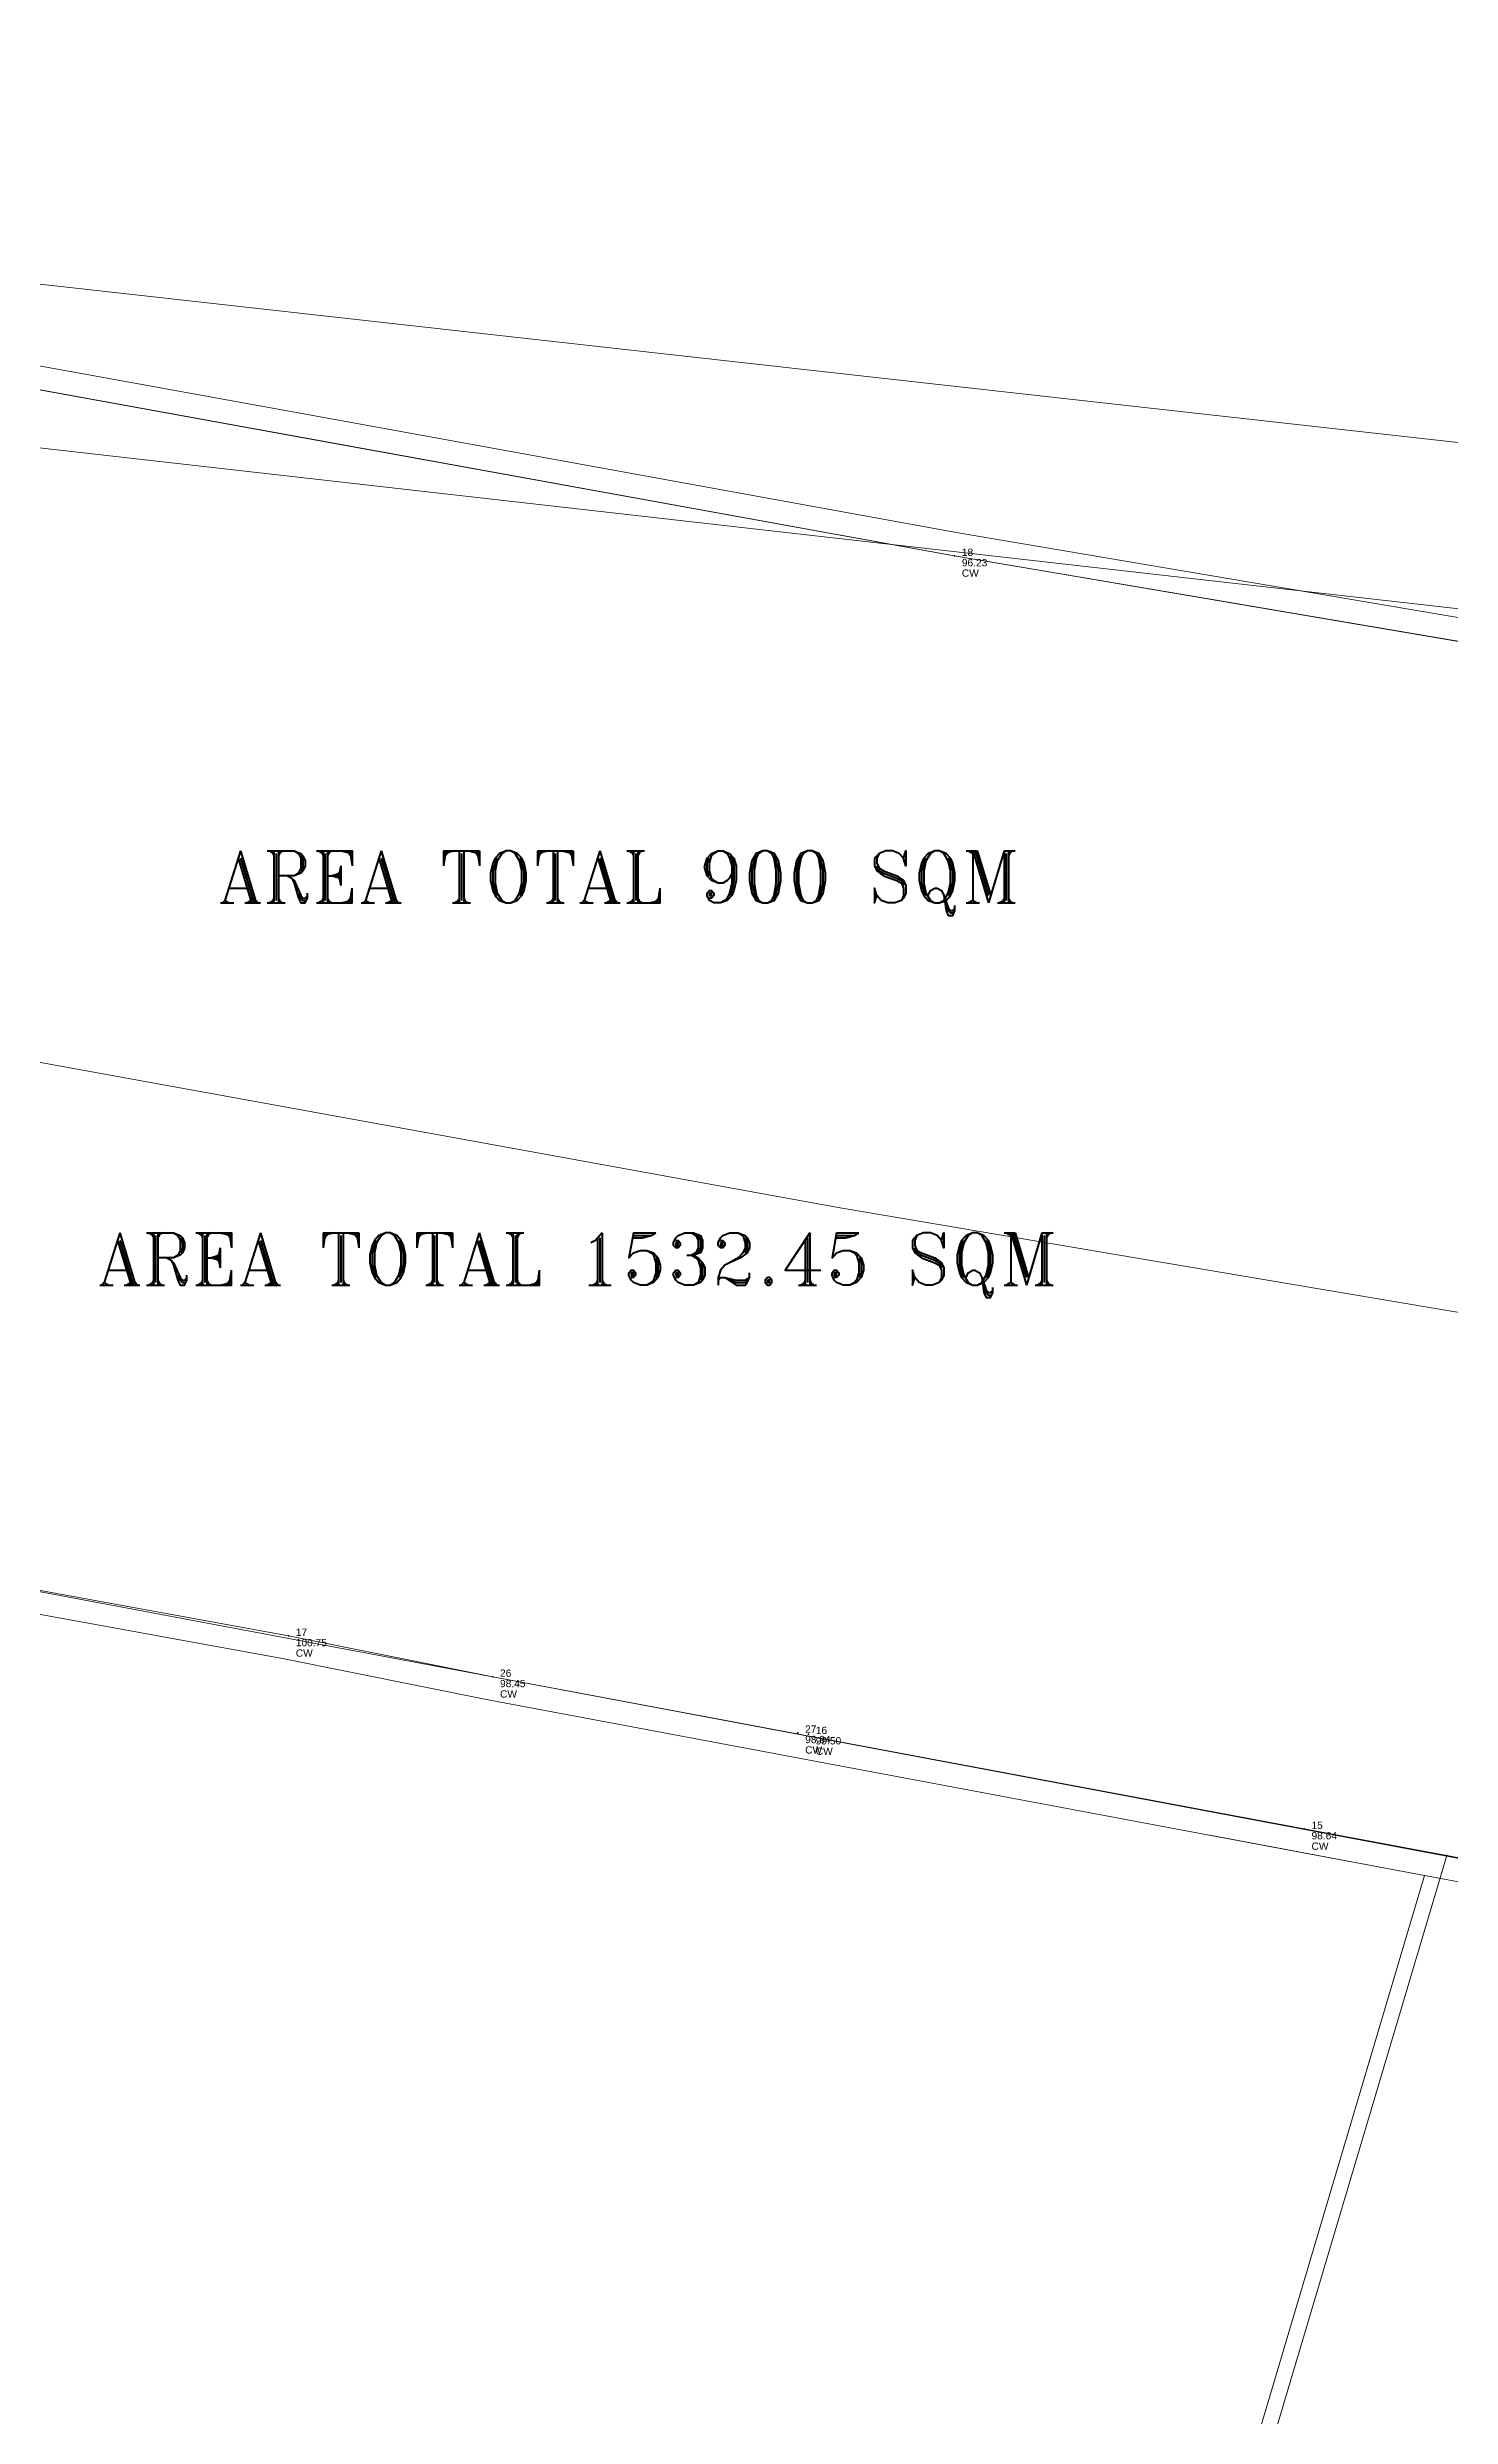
# Model space of a CAD drawing. Header units: millimetres. Extents: x 1332 to 1607, y 864 to 1149.
# Drawn here: x 1377.66 to 1404.59, y 1054.19 to 1099.66 of the extents above; entities that cross this region are included whole.
import ezdxf

# ---------------------------------------------------------------- set-up
doc = ezdxf.new("R2010")
doc.units = ezdxf.units.MM
doc.layers.add('Compound Wall', color=1, linetype='Continuous', lineweight=30)
doc.layers.add('Proposed D.P. Road', color=214, linetype='Continuous', lineweight=30)
for name, color, linetype in [('pntdesc', 1, 'Continuous'), ('pntelev', 2, 'Continuous'), ('pntno', 3, 'Continuous')]:
    doc.layers.add(name, color=color, linetype=linetype)
doc.styles.add('ROMANT', font='romant.shx', dxfattribs={"height": 1.9})
doc.styles.get("Standard").update_dxf_attribs({"font": 'arial.ttf'})

msp = doc.modelspace()

# ---------------------------------------------------------------- linework, layer by layer
at = {"linetype": 'Continuous', "lineweight": 0, "flags": 128}
for points, elevation in [([(1607.13478, 1069.47041), (1336.83923, 1099.65768)], 118.812), ([(1335.90039, 1096.68444), (1484.349, 1079.866), (1606.14219, 1066.11093)], 107.066)]:
    msp.add_lwpolyline(points, dxfattribs=dict(at, elevation=elevation))
at = {"color": 254}
for p in [(1395.071, 1089.898, 96.23), (1382.286, 1069.172, 100.749), (1386.206, 1068.387, 98.452), (1392.063, 1067.313, 98.942), (1392.267, 1067.288, 99.495), (1401.783, 1065.466, 98.645), (1404.518, 1064.954, 100.996)]:
    msp.add_point(p, dxfattribs=at)
at = {"layer": 'Compound Wall', "linetype": 'Continuous', "lineweight": 0, "flags": 128}
for points, elevation in [([(1432.30062, 1084.16717), (1425.73144, 1085.29456), (1419.14718, 1086.32125), (1412.7723, 1087.3779), (1406.39611, 1088.43477), (1400.76892, 1089.38863), (1395.1435, 1090.34219), (1382.93108, 1092.55873), (1370.71608, 1094.77573), (1366.44143, 1095.55157), (1362.17206, 1096.32645)], 96.23), ([(1406.327, 1087.99), (1395.071, 1089.898), (1370.641, 1094.332), (1362.0917, 1095.88368), (1361.504, 1091.845), (1360.144, 1082.499), (1358.67133, 1073.52656), (1358.67133, 1073.52656)], 96.308), ([(1417.17552, 1062.56461), (1418.04447, 1062.39107), (1421.62622, 1072.26048), (1427.79939, 1069.99278), (1430.24725, 1072.17062), (1432.247, 1083.823), (1419.081, 1085.876), (1406.327, 1087.99), (1395.071, 1089.898), (1370.641, 1094.332), (1362.0917, 1095.88368), (1361.504, 1091.845), (1360.144, 1082.499), (1358.67133, 1073.52656), (1359.132, 1073.441), (1372.791, 1070.904), (1382.286, 1069.172), (1386.206, 1068.387), (1386.206, 1068.387), (1401.783, 1065.466), (1404.518, 1064.954), (1414.986, 1062.976), (1417.17552, 1062.56461)], 96.932), ([(1417.17552, 1062.56461), (1418.04447, 1062.39107), (1421.62622, 1072.26048), (1427.79939, 1069.99278), (1430.24725, 1072.17062), (1432.247, 1083.823), (1419.081, 1085.876), (1406.327, 1087.99), (1395.071, 1089.898), (1370.641, 1094.332), (1362.0917, 1095.88368), (1361.504, 1091.845), (1360.144, 1082.499), (1358.67133, 1073.52656), (1359.132, 1073.441), (1372.791, 1070.904), (1382.286, 1069.172), (1386.206, 1068.387), (1386.206, 1068.387), (1401.783, 1065.466), (1404.518, 1064.954), (1414.986, 1062.976), (1417.17552, 1062.56461)], 193.162), ([(1395.071, 1089.898), (1362.0917, 1095.88368)], 96.23), ([(1432.24546, 1083.82324), (1425.65872, 1084.85046), (1419.07572, 1085.87696), (1412.69872, 1086.93396), (1406.32172, 1087.99096), (1400.69372, 1088.94496), (1395.06572, 1089.89896), (1382.85072, 1092.11596), (1370.63572, 1094.33296), (1366.36106, 1095.1088), (1362.0917, 1095.88368)], 96.23), ([(1362.0917, 1095.88368), (1366.36635, 1095.10784), (1370.641, 1094.332), (1382.856, 1092.115), (1395.071, 1089.898), (1400.699, 1088.944), (1406.327, 1087.99), (1412.704, 1086.933), (1419.081, 1085.876), (1425.664, 1084.8495), (1432.24546, 1083.82324)], 96.23), ([(1417.17552, 1062.56461), (1372.791, 1070.904), (1358.67133, 1073.52656)], 96.932), ([(1358.67133, 1073.52656), (1359.132, 1073.441), (1372.791, 1070.904), (1382.286, 1069.172), (1386.206, 1068.387), (1386.206, 1068.387), (1401.783, 1065.466), (1404.518, 1064.954), (1414.986, 1062.976), (1417.17552, 1062.56461)], 193.24), ([(1358.67133, 1073.52656), (1359.132, 1073.441), (1372.791, 1070.904), (1382.286, 1069.172), (1386.206, 1068.387), (1401.783, 1065.466), (1404.518, 1064.954), (1414.986, 1062.976), (1417.17552, 1062.56461), (1418.04447, 1062.39107)], 96.308), ([(1358.58916, 1073.08413), (1359.04982, 1072.99857), (1372.70953, 1070.46143), (1382.20144, 1068.73), (1386.12035, 1067.94522), (1401.70006, 1065.02371), (1404.43482, 1064.51175), (1414.90268, 1062.53378), (1417.08991, 1062.12282), (1417.95634, 1061.94979)], 96.308), ([(1389.745, 1017.086), (1390.397, 1019.194), (1390.876, 1020.765), (1394.878, 1033.813), (1397.386, 1041.796), (1400.306, 1050.785), (1404.518, 1064.954), (1400.16858, 1065.76004)], 103.869), ([(1389.4584, 1017.17465), (1390.11022, 1019.28207), (1390.58911, 1020.85273), (1394.59149, 1033.90194), (1397.10023, 1041.8873), (1400.01951, 1050.8741), (1404.0926, 1064.57582), (1399.97325, 1065.34752)], 103.869)]:
    msp.add_lwpolyline(points, dxfattribs=dict(at, elevation=elevation))
at = {"layer": 'Compound Wall', "linetype": 'Continuous', "lineweight": 0, "elevation": 96.23, "flags": 128}
for points in [[(1432.247, 1083.823), (1419.081, 1085.876), (1406.327, 1087.99), (1395.071, 1089.898), (1370.641, 1094.332), (1362.0917, 1095.88368), (1361.504, 1091.845), (1360.144, 1082.499), (1358.67133, 1073.52656), (1359.132, 1073.441), (1372.791, 1070.904), (1382.286, 1069.172), (1386.206, 1068.387), (1401.783, 1065.466), (1404.518, 1064.954), (1414.986, 1062.976), (1417.17552, 1062.56461), (1418.04447, 1062.39107), (1421.62622, 1072.26048), (1427.79939, 1069.99278), (1430.24725, 1072.17062)], [(1432.24546, 1083.82324), (1425.664, 1084.8495), (1419.081, 1085.876), (1412.704, 1086.933), (1406.327, 1087.99), (1400.699, 1088.944), (1395.071, 1089.898), (1382.856, 1092.115), (1370.641, 1094.332), (1366.36635, 1095.10784), (1362.0917, 1095.88368), (1361.504, 1091.845), (1360.26177, 1083.30833), (1364.09837, 1082.61199), (1368.37303, 1081.83615), (1380.58803, 1079.61915), (1392.87569, 1077.38896), (1398.57651, 1076.42262), (1404.22739, 1075.46474), (1410.62728, 1074.40394), (1429.50298, 1071.50845), (1429.50298, 1071.50845), (1429.50298, 1071.50845), (1430.24725, 1072.17062)]]:
    msp.add_lwpolyline(points, close=True, dxfattribs=at)

# ---------------------------------------------------------------- texts
at = {"layer": 'pntdesc'}
for p in [(1395.211, 1089.498), (1382.426, 1068.772), (1386.346, 1067.987), (1392.203, 1066.913), (1392.407, 1066.888), (1401.923, 1065.066)]:
    msp.add_text('CW', height=0.14, dxfattribs=at).set_placement(p)
at = {"layer": 'pntelev'}
for s, p in [('96.23', (1395.211, 1089.698)), ('100.75', (1382.426, 1068.972)), ('98.45', (1386.346, 1068.187)), ('98.94', (1392.203, 1067.113)), ('99.50', (1392.407, 1067.088)), ('98.64', (1401.923, 1065.266))]:
    msp.add_text(s, height=0.14, dxfattribs=at).set_placement(p)
at = {"layer": 'pntno'}
for s, p in [('18', (1395.211, 1089.898)), ('17', (1382.426, 1069.172)), ('26', (1386.346, 1068.387)), ('27', (1392.203, 1067.313)), ('16', (1392.407, 1067.288)), ('15', (1401.923, 1065.466))]:
    msp.add_text(s, height=0.14, dxfattribs=at).set_placement(p)
at = {"layer": 'Proposed D.P. Road', "color": 0, "lineweight": -3, "style": 'ROMANT'}
for s, p in [('AREA TOTAL 900 SQM', (1380.93588, 1083.23714, 217.045)), ('AREA TOTAL 1532.45 SQM', (1378.62048, 1075.90381, 217.045))]:
    msp.add_text(s, height=1, dxfattribs=at).set_placement(p)

doc.saveas('drawing.dxf')
